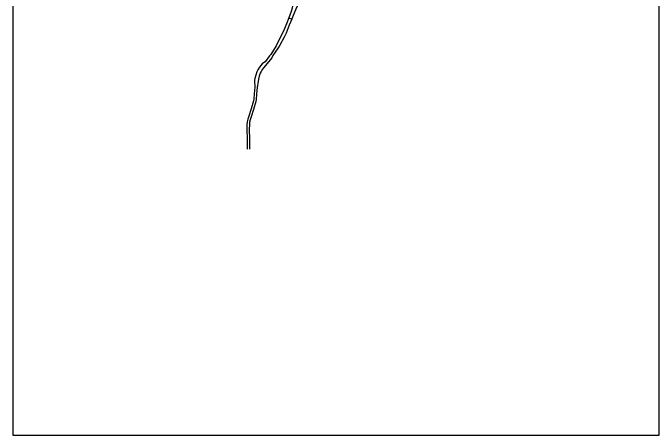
# Model space of a CAD drawing. Header units: metres. Extents: x -18400 to -16000, y -119400 to -117000.
# Drawn here: x -16800 to -16000, y -119400 to -118878 of the extents above; entities that cross this region are included whole.
import ezdxf

# ---------------------------------------------------------------- set-up
doc = ezdxf.new("R2010")
doc.units = ezdxf.units.M
doc.header["$LTSCALE"] = 2.5
for name, color, linetype in [('図郭', 7, 'Continuous'), ('幅員', 7, 'Continuous'), ('道路', 7, 'Continuous')]:
    doc.layers.add(name, color=color, linetype=linetype)

msp = doc.modelspace()

# ---------------------------------------------------------------- linework, layer by layer
at = {"layer": '図郭'}
msp.add_lwpolyline([(-16800, -119400), (-16000, -119400), (-16000, -118800), (-16800, -118800)], close=True, dxfattribs=at)
at = {"layer": '幅員', "flags": 128}
msp.add_lwpolyline([(-16458.44, -118883.61), (-16454.75, -118885.15)], dxfattribs=at)
at = {"layer": '道路', "flags": 128}
for points in [[(-16447.53, -118800), (-16446.77, -118804.95), (-16446.61, -118806.16), (-16446.81, -118818.87), (-16447.24, -118831.23), (-16447.88, -118835.38), (-16448.29, -118838.01), (-16450.97, -118853.19), (-16452.26, -118859.45), (-16453.26, -118865.32), (-16454.43, -118871.45), (-16455.43, -118875.86), (-16458.44, -118883.61)], [(-16454.75, -118885.15), (-16451.3, -118877.39), (-16449.13, -118872.62), (-16446.58, -118866.42), (-16444.55, -118861.15), (-16439.01, -118844.24)], [(-16458.44, -118883.61), (-16461.39, -118890.97), (-16465.5, -118900.87), (-16467.79, -118905.67), (-16474.22, -118918.34), (-16480.77, -118929.15), (-16482.43, -118930.83), (-16487.9, -118938.13), (-16489.93, -118939.39), (-16491.43, -118940.66), (-16493.15, -118942.56), (-16494.59, -118944.56), (-16496.62, -118947.87), (-16497.85, -118950.42), (-16499.3, -118954.38), (-16500.5, -118958.76), (-16500.82, -118960.9), (-16500.9, -118964.21), (-16500.61, -118966.6), (-16500.51, -118968.25), (-16500.54, -118969.45), (-16501.32, -118977.66), (-16501.73, -118984.44), (-16502.03, -118986.33), (-16505.14, -118996.23), (-16508.09, -119005.34), (-16509.2, -119009.15), (-16509.87, -119012.17), (-16510.29, -119016.07), (-16510.55, -119020.91), (-16510.06, -119034.25), (-16510.01, -119042.55), (-16510.1, -119046.18)], [(-16454.75, -118885.15), (-16457.85, -118892.68), (-16461.82, -118902.44), (-16464.2, -118907.44), (-16469.46, -118917.54), (-16471.67, -118920.76), (-16478.07, -118930.41), (-16479.63, -118932.92), (-16485.1, -118940.23), (-16489.63, -118945.37), (-16490.84, -118947.05), (-16492.67, -118950.04), (-16493.71, -118952.17), (-16495.01, -118955.74), (-16496.1, -118959.73), (-16496.97, -118964.84), (-16497.23, -118967.32), (-16497.37, -118968.09), (-16497.53, -118969.49), (-16498.33, -118977.9), (-16498.74, -118984.77), (-16499.1, -118987.02), (-16502.28, -118997.14), (-16505.22, -119006.22), (-16506.29, -119009.9), (-16506.9, -119012.65), (-16507.3, -119016.31), (-16507.55, -119020.94), (-16507.06, -119034.18), (-16507.01, -119042.57), (-16507.1, -119046.18)]]:
    msp.add_lwpolyline(points, dxfattribs=at)

doc.saveas('drawing.dxf')
